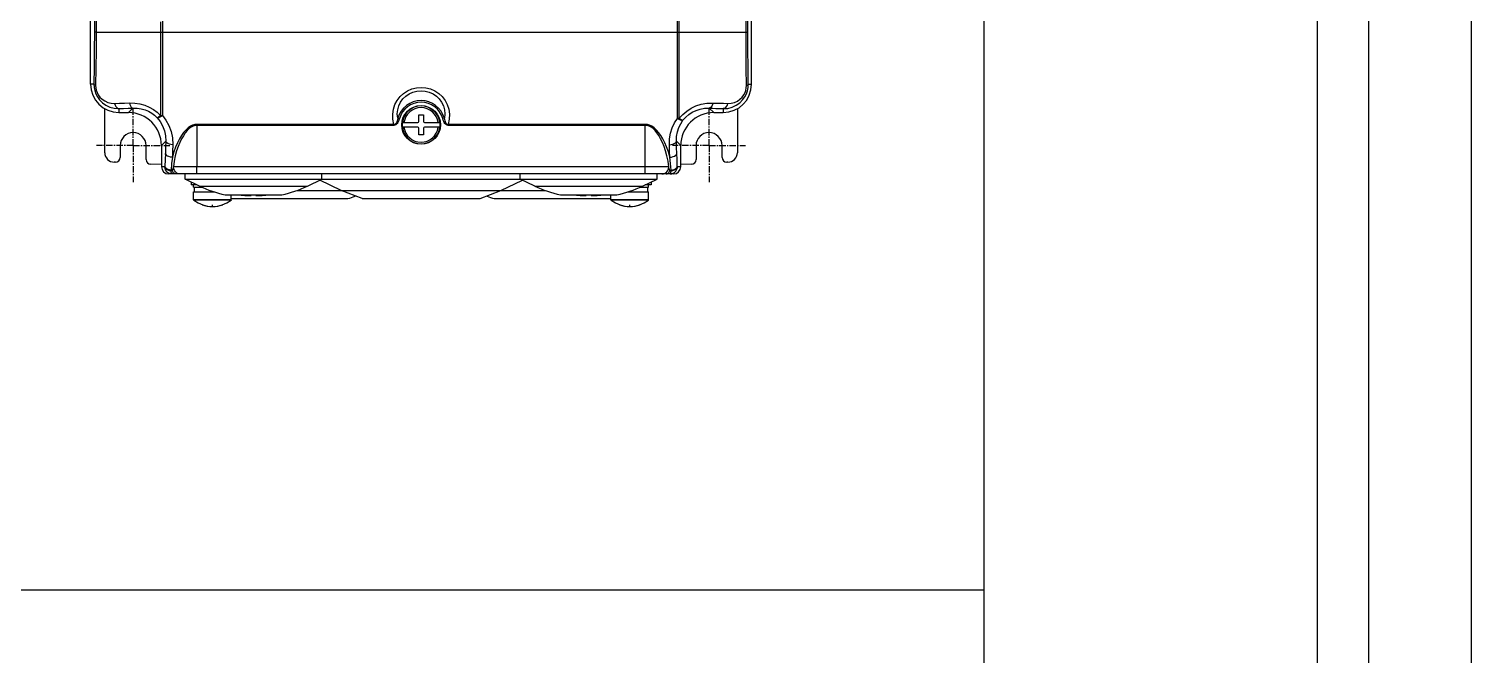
# Model space of a CAD drawing. Header units: inches. Extents: x 187 to 137830, y 99 to 66837.
# Drawn here: x 3117.6 to 3398.7, y 27477.2 to 27599.2 of the extents above; entities that cross this region are included whole.
import ezdxf

# ---------------------------------------------------------------- set-up
doc = ezdxf.new("R2010")
doc.units = ezdxf.units.IN
doc.header["$MEASUREMENT"] = 0
doc.linetypes.add('CENTER', pattern=[2, 1.25, -0.25, 0.25, -0.25])
doc.layers.add('ALL_CURVE', color=7, linetype='Continuous')
doc.layers.add('DEFAULT_1', color=7, linetype='CENTER')
doc.layers.add('NETCHINH', color=7, linetype='Continuous', lineweight=30)

msp = doc.modelspace()

# ---------------------------------------------------------------- linework, layer by layer
at = {"color": 7, "linetype": 'Continuous'}
for p, q in [((3129.62, 27588.45), (3129.62, 27792.72)), ((3258.42, 27588.45), (3258.42, 27792.72)), ((3143.6, 27682.32), (3143.6, 27582.37)), ((3257.35, 27598.57), (3257.35, 27682.23)), ((3257.7, 27598.57), (3257.7, 27682.22)), ((3130.35, 27609.13), (3130.35, 27598.57)), ((3130.69, 27609.16), (3130.69, 27598.57)), ((3143.24, 27600.63), (3143.24, 27582.38)), ((3243.99, 27581.8), (3243.99, 27602.7)), ((3244.34, 27598.57), (3244.34, 27602.52)), ((3130.69, 27598.57), (3130.35, 27598.57)), ((3130.69, 27598.57), (3132.79, 27598.57)), ((3244.34, 27581.82), (3244.34, 27598.57)), ((3257.35, 27598.57), (3257.7, 27598.57)), ((3130.27, 27588.45), (3129.62, 27588.45)), ((3257.78, 27588.45), (3258.42, 27588.45)), ((3132.38, 27575.11), (3132.38, 27583.67)), ((3135.14, 27583.7), (3135.14, 27582.93)), ((3136.99, 27582.93), (3137.86, 27583.8)), ((3251.05, 27582.93), (3250.19, 27583.79)), ((3252.9, 27583.69), (3252.9, 27582.93)), ((3255.66, 27583.67), (3255.66, 27575.11)), ((3135.14, 27582.93), (3136.98, 27582.93)), ((3150.32, 27580.62), (3150.32, 27580.44)), ((3188.74, 27580.62), (3150.32, 27580.62)), ((3150.32, 27580.44), (3150.32, 27572.35)), ((3188.74, 27580.44), (3150.32, 27580.44)), ((3188.74, 27580.62), (3188.74, 27580.44)), ((3189.47, 27581.85), (3189.79, 27581.76)), ((3190.25, 27580.53), (3190.25, 27580.53)), ((3190.35, 27580.99), (3193.38, 27580.99)), ((3193.56, 27581.18), (3193.56, 27582.47)), ((3193.56, 27582.47), (3194.48, 27582.47)), ((3194.48, 27582.47), (3194.48, 27581.18)), ((3194.67, 27580.99), (3197.7, 27580.99)), ((3197.8, 27580.53), (3197.8, 27580.53)), ((3198.57, 27581.85), (3198.26, 27581.76)), ((3199.3, 27580.62), (3199.3, 27580.44)), ((3237.72, 27580.62), (3199.3, 27580.62)), ((3237.72, 27580.44), (3199.3, 27580.44)), ((3237.72, 27580.62), (3237.72, 27580.44)), ((3237.72, 27572.35), (3237.72, 27580.44)), ((3251.06, 27582.93), (3252.9, 27582.93)), ((3193.38, 27580.07), (3190.35, 27580.07)), ((3193.56, 27578.6), (3193.56, 27579.89)), ((3194.48, 27578.6), (3193.56, 27578.6)), ((3194.48, 27579.89), (3194.48, 27578.6)), ((3197.7, 27580.07), (3194.67, 27580.07)), ((3135.37, 27576.49), (3135.37, 27574.19)), ((3140.43, 27573.78), (3140.43, 27576.49)), ((3143.42, 27576.5), (3144.25, 27577.33)), ((3143.42, 27576.49), (3143.42, 27572.35)), ((3244.62, 27576.5), (3243.79, 27577.33)), ((3244.62, 27572.35), (3244.62, 27576.49)), ((3247.61, 27576.49), (3247.61, 27573.78)), ((3252.67, 27574.19), (3252.67, 27576.49)), ((3134.45, 27573.27), (3134.22, 27573.27)), ((3143.42, 27572.84), (3141.34, 27572.86)), ((3144.09, 27572.35), (3143.42, 27572.35)), ((3144.1, 27572.51), (3144.09, 27572.35)), ((3242.29, 27572.35), (3145.76, 27572.35)), ((3150.32, 27570.97), (3150.32, 27572.35)), ((3237.72, 27570.97), (3237.72, 27572.35)), ((3243.96, 27572.35), (3243.95, 27572.51)), ((3244.62, 27572.35), (3243.96, 27572.35)), ((3246.7, 27572.86), (3244.62, 27572.84)), ((3253.82, 27573.27), (3253.59, 27573.27)), ((3147.1, 27570.97), (3144.8, 27570.97)), ((3145.32, 27571.71), (3145.31, 27571.54)), ((3243.24, 27570.97), (3147.13, 27570.97)), ((3148.02, 27569.93), (3148.02, 27570.97)), ((3150.86, 27568.6), (3148.02, 27569.93)), ((3148.02, 27569.93), (3174.7, 27569.93)), ((3149.22, 27569.37), (3149.22, 27568.85)), ((3171.86, 27568.6), (3174.7, 27569.93)), ((3178.47, 27567.77), (3174.27, 27569.73)), ((3174.7, 27569.93), (3174.7, 27570.97)), ((3174.7, 27569.95), (3213.34, 27569.95)), ((3209.57, 27567.77), (3213.77, 27569.73)), ((3213.34, 27569.93), (3213.34, 27570.97)), ((3216.18, 27568.6), (3213.34, 27569.93)), ((3213.34, 27569.93), (3240.02, 27569.93)), ((3237.18, 27568.6), (3240.02, 27569.93)), ((3238.83, 27569.37), (3238.83, 27568.85)), ((3240.02, 27569.93), (3240.02, 27570.97)), ((3242.73, 27571.54), (3242.73, 27571.71)), ((3149.68, 27568.39), (3149.68, 27568.85)), ((3149.68, 27568.39), (3151.39, 27568.39)), ((3149.68, 27565.93), (3149.68, 27567.47)), ((3149.68, 27567.47), (3153.82, 27567.47)), ((3149.86, 27567.47), (3149.86, 27568.39)), ((3150.86, 27568.6), (3171.86, 27568.6)), ((3155.84, 27566.9), (3166.88, 27566.9)), ((3157.04, 27565.93), (3157.04, 27566.9)), ((3160.06, 27566.77), (3160.9, 27566.77)), ((3160.9, 27566.77), (3160.9, 27566.9)), ((3161.82, 27566.9), (3161.82, 27566.77)), ((3161.82, 27566.77), (3162.66, 27566.77)), ((3169.79, 27567.77), (3218.25, 27567.77)), ((3182.52, 27566.16), (3178.47, 27567.77)), ((3205.52, 27566.16), (3209.57, 27567.77)), ((3216.18, 27568.6), (3237.18, 27568.6)), ((3221.16, 27566.9), (3232.2, 27566.9)), ((3225.38, 27566.77), (3226.22, 27566.77)), ((3226.22, 27566.77), (3226.22, 27566.9)), ((3227.14, 27566.9), (3227.14, 27566.77)), ((3227.14, 27566.77), (3227.98, 27566.77)), ((3231.01, 27565.93), (3231.01, 27566.9)), ((3234.22, 27567.47), (3238.37, 27567.47)), ((3236.66, 27568.39), (3238.37, 27568.39)), ((3238.18, 27567.47), (3238.18, 27568.39)), ((3238.37, 27568.39), (3238.37, 27568.85)), ((3238.37, 27565.93), (3238.37, 27567.47)), ((3157.04, 27565.93), (3149.68, 27565.93)), ((3157, 27565.86), (3149.71, 27565.86)), ((3157.04, 27566.16), (3179.76, 27566.16)), ((3182.52, 27566.16), (3205.52, 27566.16)), ((3208.28, 27566.16), (3231.01, 27566.16)), ((3238.37, 27565.93), (3231.01, 27565.93)), ((3238.33, 27565.86), (3231.04, 27565.86))]:
    msp.add_line(p, q, dxfattribs=at)
at = {"color": 3, "linetype": 'Continuous'}
for p, q in [((3147.13, 27570.97), (3147.1, 27570.97)), ((3150.33, 27568.85), (3149.22, 27568.85)), ((3238.83, 27568.85), (3237.71, 27568.85))]:
    msp.add_line(p, q, dxfattribs=at)
at = {"color": 7, "linetype": 'Continuous'}
for points in [[(3130.35, 27598.57), (3130.34, 27595.16), (3130.31, 27591.77), (3130.27, 27588.45)], [(3130.69, 27598.57), (3130.68, 27595.07), (3130.65, 27591.6), (3130.6, 27588.2)], [(3132.79, 27598.57), (3255.14, 27598.57), (3257.35, 27598.57)], [(3257.43, 27588.19), (3257.38, 27591.6), (3257.35, 27595.07), (3257.35, 27598.57)], [(3257.78, 27588.45), (3257.74, 27591.77), (3257.71, 27595.16), (3257.7, 27598.57)], [(3130.27, 27588.45), (3130.3, 27587.81), (3130.42, 27587.2), (3130.63, 27586.6), (3130.93, 27586), (3131.34, 27585.41), (3131.9, 27584.84), (3132.58, 27584.36), (3133.36, 27583.98), (3134.23, 27583.76), (3135.14, 27583.7)], [(3130.6, 27588.2), (3130.43, 27588.28), (3130.32, 27588.36), (3130.27, 27588.45)], [(3130.6, 27588.2), (3130.63, 27587.74), (3130.72, 27587.28), (3130.87, 27586.84), (3131.1, 27586.4), (3131.42, 27585.96), (3131.84, 27585.55), (3132.36, 27585.19), (3132.96, 27584.91), (3133.62, 27584.75), (3134.3, 27584.71)], [(3188.74, 27580.62), (3188.54, 27581.63), (3188.5, 27582.62), (3188.64, 27583.58), (3188.93, 27584.48), (3189.36, 27585.3), (3189.92, 27586.03), (3190.59, 27586.65), (3191.35, 27587.15), (3192.2, 27587.53), (3193.1, 27587.76), (3194.02, 27587.83), (3194.95, 27587.75), (3195.85, 27587.53), (3196.69, 27587.15), (3197.46, 27586.65), (3198.13, 27586.03), (3198.69, 27585.3), (3199.12, 27584.47), (3199.4, 27583.58)], [(3189.47, 27581.85), (3189.39, 27582.68), (3189.46, 27583.49), (3189.67, 27584.26), (3190.01, 27584.96), (3190.47, 27585.6), (3191.04, 27586.14), (3191.7, 27586.58), (3192.43, 27586.91), (3193.21, 27587.11), (3194.02, 27587.18), (3194.83, 27587.11), (3195.62, 27586.91), (3196.35, 27586.58), (3197, 27586.14), (3197.57, 27585.6), (3198.03, 27584.96), (3198.38, 27584.26), (3198.59, 27583.49)], [(3252.9, 27583.69), (3253.81, 27583.75), (3254.67, 27583.97), (3255.45, 27584.34), (3256.13, 27584.82), (3256.68, 27585.38), (3257.11, 27585.97), (3257.41, 27586.57), (3257.62, 27587.18), (3257.74, 27587.8), (3257.78, 27588.45)], [(3253.74, 27584.7), (3254.42, 27584.74), (3255.07, 27584.9), (3255.66, 27585.17), (3256.17, 27585.52), (3256.6, 27585.93), (3256.92, 27586.37), (3257.15, 27586.81), (3257.31, 27587.26), (3257.4, 27587.72), (3257.43, 27588.19)], [(3257.43, 27588.19), (3257.61, 27588.27), (3257.73, 27588.36), (3257.78, 27588.45)], [(3134.3, 27584.71), (3135.23, 27584.74), (3136.19, 27584.77), (3137.18, 27584.8)], [(3134.3, 27584.71), (3134.39, 27584.39), (3134.53, 27584.11), (3134.71, 27583.9), (3134.92, 27583.75), (3135.14, 27583.7)], [(3135.14, 27583.7), (3136.02, 27583.73), (3136.93, 27583.77), (3137.86, 27583.8)], [(3137.18, 27584.8), (3137.25, 27584.48), (3137.37, 27584.21), (3137.52, 27584), (3137.69, 27583.86), (3137.86, 27583.8)], [(3137.18, 27584.8), (3138.24, 27584.76), (3139.24, 27584.6), (3140.18, 27584.34), (3141.04, 27583.98), (3141.84, 27583.53), (3142.58, 27582.99), (3143.24, 27582.38)], [(3137.86, 27583.8), (3138.7, 27583.78), (3139.48, 27583.66), (3140.22, 27583.45), (3140.89, 27583.17), (3141.52, 27582.81), (3142.09, 27582.39), (3142.61, 27581.9)], [(3198.59, 27583.49), (3198.66, 27582.68), (3198.57, 27581.85)], [(3199.4, 27583.58), (3199.54, 27582.62), (3199.51, 27581.63), (3199.3, 27580.62)], [(3244.34, 27581.82), (3245.02, 27582.57), (3245.79, 27583.22), (3246.64, 27583.77), (3247.57, 27584.21), (3248.6, 27584.54), (3249.7, 27584.74), (3250.88, 27584.79)], [(3245.06, 27581.45), (3245.6, 27582.05), (3246.2, 27582.57), (3246.87, 27583.01), (3247.6, 27583.35), (3248.4, 27583.61), (3249.27, 27583.76), (3250.19, 27583.79)], [(3250.88, 27584.79), (3250.8, 27584.47), (3250.68, 27584.2), (3250.54, 27583.99), (3250.37, 27583.85), (3250.19, 27583.79)], [(3250.19, 27583.79), (3250.8, 27583.77), (3251.46, 27583.75), (3252.16, 27583.72), (3252.9, 27583.69)], [(3250.88, 27584.79), (3251.52, 27584.77), (3252.22, 27584.75), (3252.96, 27584.73), (3253.74, 27584.7)], [(3253.74, 27584.7), (3253.64, 27584.38), (3253.5, 27584.1), (3253.33, 27583.89), (3253.12, 27583.75), (3252.9, 27583.69)], [(3143.24, 27582.38), (3143.01, 27582.18), (3142.82, 27582.03), (3142.68, 27581.93), (3142.61, 27581.9)], [(3143.6, 27582.37), (3143.34, 27582.17), (3143.1, 27582.02), (3142.89, 27581.92), (3142.72, 27581.88), (3142.61, 27581.9)], [(3142.61, 27581.9), (3143.18, 27581.17), (3143.65, 27580.33), (3144, 27579.4), (3144.21, 27578.39), (3144.25, 27577.33)], [(3143.24, 27582.38), (3143.42, 27582.37), (3143.6, 27582.37)], [(3143.6, 27582.37), (3144.3, 27581.45), (3144.88, 27580.4), (3145.31, 27579.24), (3145.57, 27578), (3145.63, 27576.67)], [(3150.32, 27580.62), (3149.91, 27580.59), (3149.49, 27580.46), (3149.05, 27580.25), (3148.6, 27579.93), (3148.16, 27579.53), (3147.73, 27579.04), (3147.31, 27578.46), (3146.91, 27577.8), (3146.53, 27577.06), (3146.17, 27576.21), (3145.84, 27575.27), (3145.56, 27574.23)], [(3150.32, 27580.44), (3149.97, 27580.41), (3149.59, 27580.29), (3149.21, 27580.09), (3148.82, 27579.8), (3148.43, 27579.42), (3148.05, 27578.96), (3147.69, 27578.42), (3147.33, 27577.81), (3146.99, 27577.11), (3146.67, 27576.33), (3146.37, 27575.45), (3146.1, 27574.48), (3145.89, 27573.44), (3145.76, 27572.35)], [(3189.47, 27581.85), (3189.42, 27581.57), (3189.36, 27581.33), (3189.29, 27581.11), (3189.21, 27580.93), (3189.11, 27580.78), (3189, 27580.69), (3188.88, 27580.63), (3188.74, 27580.62)], [(3189.79, 27581.76), (3189.7, 27581.48), (3189.61, 27581.23), (3189.5, 27581), (3189.38, 27580.8), (3189.24, 27580.64), (3189.09, 27580.53), (3188.92, 27580.47), (3188.74, 27580.44)], [(3199.3, 27580.44), (3199.12, 27580.47), (3198.96, 27580.53), (3198.81, 27580.64), (3198.67, 27580.8), (3198.55, 27580.99), (3198.44, 27581.22), (3198.35, 27581.48), (3198.26, 27581.76)], [(3199.3, 27580.62), (3199.17, 27580.63), (3199.04, 27580.69), (3198.93, 27580.78), (3198.84, 27580.92), (3198.75, 27581.1), (3198.69, 27581.32), (3198.63, 27581.57), (3198.57, 27581.85)], [(3242.49, 27574.23), (3242.21, 27575.27), (3241.88, 27576.22), (3241.51, 27577.06), (3241.13, 27577.81), (3240.73, 27578.47), (3240.31, 27579.04), (3239.88, 27579.53), (3239.44, 27579.93), (3239, 27580.25), (3238.56, 27580.46), (3238.13, 27580.59), (3237.72, 27580.62)], [(3242.29, 27572.35), (3242.15, 27573.44), (3241.94, 27574.49), (3241.68, 27575.46), (3241.37, 27576.34), (3241.05, 27577.12), (3240.71, 27577.81), (3240.35, 27578.43), (3239.99, 27578.97), (3239.61, 27579.43), (3239.22, 27579.8), (3238.84, 27580.09), (3238.45, 27580.29), (3238.08, 27580.41), (3237.72, 27580.44)], [(3242.41, 27576.67), (3242.46, 27577.83), (3242.65, 27578.94), (3242.98, 27579.98), (3243.43, 27580.94), (3243.99, 27581.8)], [(3243.79, 27577.33), (3243.82, 27578.26), (3243.98, 27579.15), (3244.25, 27579.99), (3244.61, 27580.76), (3245.06, 27581.45)], [(3243.99, 27581.8), (3244.16, 27581.81), (3244.34, 27581.82)], [(3243.99, 27581.8), (3244.27, 27581.63), (3244.54, 27581.51), (3244.77, 27581.43), (3244.95, 27581.41), (3245.06, 27581.45)], [(3244.34, 27581.82), (3244.6, 27581.65), (3244.82, 27581.53), (3244.98, 27581.46), (3245.06, 27581.45)], [(3144.18, 27574.96), (3144.14, 27573.75), (3144.1, 27572.51)], [(3144.25, 27577.33), (3144.22, 27576.13), (3144.18, 27574.96)], [(3145.56, 27574.23), (3145.21, 27574.27), (3144.89, 27574.34), (3144.61, 27574.46), (3144.39, 27574.61), (3144.24, 27574.78), (3144.18, 27574.96)], [(3145.63, 27576.67), (3145.28, 27576.7), (3144.96, 27576.77), (3144.68, 27576.87), (3144.46, 27577.01), (3144.31, 27577.16), (3144.25, 27577.33)], [(3145.63, 27576.67), (3145.6, 27575.44), (3145.56, 27574.23)], [(3242.41, 27576.67), (3242.76, 27576.7), (3243.09, 27576.77), (3243.37, 27576.87), (3243.59, 27577.01), (3243.73, 27577.16), (3243.79, 27577.33)], [(3242.49, 27574.23), (3242.45, 27575.44), (3242.41, 27576.67)], [(3242.49, 27574.23), (3242.83, 27574.27), (3243.16, 27574.34), (3243.44, 27574.46), (3243.66, 27574.61), (3243.8, 27574.78), (3243.86, 27574.96)], [(3243.86, 27574.96), (3243.83, 27576.13), (3243.79, 27577.33)], [(3243.95, 27572.51), (3243.9, 27573.76), (3243.86, 27574.96)], [(3145.31, 27571.54), (3145, 27571.59), (3144.71, 27571.69), (3144.46, 27571.82), (3144.27, 27571.98), (3144.14, 27572.16), (3144.09, 27572.35)], [(3145.47, 27570.97), (3145.16, 27571), (3144.87, 27571.1), (3144.61, 27571.27), (3144.39, 27571.49), (3144.23, 27571.75), (3144.12, 27572.04), (3144.09, 27572.35)], [(3145.32, 27571.71), (3145, 27571.76), (3144.71, 27571.85), (3144.46, 27571.98), (3144.27, 27572.14), (3144.15, 27572.32), (3144.1, 27572.51)], [(3145.56, 27574.23), (3145.39, 27573), (3145.32, 27571.71)], [(3145.76, 27572.35), (3145.71, 27572.13), (3145.65, 27571.94), (3145.59, 27571.79), (3145.51, 27571.67)], [(3147.13, 27570.97), (3146.77, 27571.01), (3146.44, 27571.15), (3146.16, 27571.37), (3145.94, 27571.66), (3145.81, 27571.99), (3145.76, 27572.35)], [(3240.92, 27570.97), (3241.27, 27571.01), (3241.6, 27571.15), (3241.89, 27571.37), (3242.1, 27571.66), (3242.24, 27571.99), (3242.29, 27572.35)], [(3242.53, 27571.67), (3242.46, 27571.79), (3242.39, 27571.95), (3242.33, 27572.14), (3242.29, 27572.35)], [(3242.73, 27571.71), (3242.66, 27573.01), (3242.49, 27574.23)], [(3242.73, 27571.71), (3243.05, 27571.76), (3243.33, 27571.85), (3243.58, 27571.98), (3243.77, 27572.14), (3243.9, 27572.32), (3243.95, 27572.51)], [(3243.96, 27572.35), (3243.9, 27572.16), (3243.78, 27571.98), (3243.59, 27571.82), (3243.34, 27571.69), (3243.05, 27571.59), (3242.73, 27571.54)], [(3243.18, 27571.1), (3243.44, 27571.27), (3243.66, 27571.49), (3243.82, 27571.75), (3243.92, 27572.04), (3243.96, 27572.35)], [(3145.51, 27571.67), (3145.44, 27571.6), (3145.38, 27571.56), (3145.31, 27571.54)], [(3145.47, 27570.97), (3145.42, 27571), (3145.38, 27571.12), (3145.34, 27571.3), (3145.31, 27571.54)], [(3145.32, 27571.71), (3145.42, 27571.69), (3145.51, 27571.67)], [(3146.26, 27570.97), (3146.03, 27571.01), (3145.82, 27571.15), (3145.65, 27571.38), (3145.51, 27571.67)], [(3241.79, 27570.97), (3242.01, 27571.01), (3242.22, 27571.15), (3242.4, 27571.38), (3242.53, 27571.67)], [(3242.73, 27571.71), (3242.63, 27571.69), (3242.53, 27571.67)], [(3242.73, 27571.54), (3242.67, 27571.56), (3242.6, 27571.6), (3242.53, 27571.67)], [(3242.58, 27570.97), (3242.62, 27571), (3242.66, 27571.12), (3242.7, 27571.3), (3242.73, 27571.54)], [(3242.58, 27570.97), (3242.88, 27571), (3243.18, 27571.1)]]:
    msp.add_lwpolyline(points, dxfattribs=at)
for radius in [3.78, 3.77]:
    msp.add_circle((3194.02, 27580.53), radius, dxfattribs=at)
for centre, radius, start, end in [((3135.14, 27588.45), 5.52, 180, 270), ((3252.9, 27588.45), 5.52, 270, 0), ((3194.02, 27580.53), 4.73, 16.1341, 163.866), ((3194.02, 27580.53), 4.41, 16.1338, 163.8662), ((3194.02, 27580.53), 3.68, 7.1749, 172.8251), ((3194.02, 27580.53), 3.37, 7.8464, 172.1536), ((3136.98, 27576.49), 6.44, 0, 90), ((3194.02, 27580.53), 3.71, 172.8686, 187.1314), ((3193.38, 27581.18), 0.184, 270, 0), ((3194.67, 27581.18), 0.184, 180, 270), ((3194.02, 27580.53), 3.71, 352.8686, 7.1314), ((3251.06, 27576.49), 6.44, 90, 180), ((3137.9, 27576.49), 2.53, 0, 180), ((3194.02, 27580.53), 3.68, 187.1749, 352.8251), ((3194.02, 27580.53), 3.37, 187.8464, 352.1536), ((3193.38, 27579.89), 0.184, 0, 90), ((3194.67, 27579.89), 0.184, 90, 180), ((3250.14, 27576.49), 2.53, 0, 180), ((3134.22, 27575.11), 1.84, 180, 270), ((3253.82, 27575.11), 1.84, 270, 0), ((3134.45, 27574.19), 0.92, 270, 0), ((3141.35, 27573.78), 0.92, 180.0889, 269.5008), ((3144.8, 27572.35), 1.38, 180, 270), ((3243.24, 27572.35), 1.38, 270, 0), ((3246.69, 27573.78), 0.92, 270.5, 0.0027), ((3253.59, 27574.19), 0.92, 180, 270), ((3161.36, 27591.11), 24.84, 245, 257.1604), ((3161.36, 27591.11), 24.38, 263.5215, 266.9403), ((3161.36, 27591.11), 24.38, 273.0597, 276.4847), ((3161.36, 27591.11), 24.84, 282.8396, 295), ((3168.26, 27601.12), 36.8, 288.21, 290.5223), ((3219.78, 27601.12), 36.8, 249.4777, 251.79), ((3226.68, 27591.11), 24.84, 245, 257.1604), ((3226.68, 27591.11), 24.38, 263.5215, 266.9403), ((3226.68, 27591.11), 24.38, 273.0597, 276.4847), ((3226.68, 27591.11), 24.84, 282.8396, 295), ((3149.77, 27565.93), 0.092, 180, 232.4557), ((3153.36, 27570.6), 5.98, 232.4557, 307.5443), ((3156.95, 27565.93), 0.092, 307.5443, 0), ((3231.1, 27565.93), 0.092, 180, 232.4557), ((3234.69, 27570.6), 5.98, 232.4557, 307.5443), ((3238.27, 27565.93), 0.092, 307.5443, 0)]:
    msp.add_arc(centre, radius, start, end, dxfattribs=at)
at = {"layer": 'ALL_CURVE', "color": 40, "linetype": 'Continuous'}
for p, q in [((3153.36, 27564.62), (3153.36, 27564.97)), ((3234.69, 27564.62), (3234.69, 27564.97))]:
    msp.add_line(p, q, dxfattribs=at)
for centre in [(3153.36, 27570.6), (3234.69, 27570.6)]:
    msp.add_arc(centre, 5.98, 250.2168, 289.7832, dxfattribs=at)
at = {"layer": 'DEFAULT_1', "color": 7, "linetype": 'CENTER'}
for p, q in [((3137.9, 27576.49), (3137.9, 27583.62)), ((3250.14, 27576.49), (3250.14, 27583.62)), ((3137.9, 27576.49), (3130.77, 27576.49)), ((3137.9, 27576.49), (3137.9, 27569.36)), ((3137.9, 27576.49), (3145.03, 27576.49)), ((3250.14, 27576.49), (3243.01, 27576.49)), ((3250.14, 27576.49), (3257.27, 27576.49)), ((3250.14, 27576.49), (3250.14, 27569.36))]:
    msp.add_line(p, q, dxfattribs=at)
at = {"layer": 'NETCHINH', "color": 5}
msp.add_line((2822.08, 27489.94), (3303.67, 27489.94), dxfattribs=at)
at = {"layer": 'NETCHINH', "color": 8}
for points in [[(2718.35, 28149.7), (3398.67, 28149.7), (3398.67, 26823.86), (2718.35, 26823.86)], [(2740.35, 28130.27), (3378.67, 28130.27), (3378.67, 26843.86), (2740.35, 26843.86)]]:
    msp.add_lwpolyline(points, close=True, dxfattribs=at)
at = {"layer": 'NETCHINH', "color": 5}
for points in [[(2757.08, 28120.14), (3368.67, 28120.14), (3368.67, 26998.7), (2757.08, 26998.7)], [(2822.08, 28055.14), (3303.67, 28055.14), (3303.67, 27063.7), (2822.08, 27063.7)]]:
    msp.add_lwpolyline(points, close=True, dxfattribs=at)

doc.saveas('drawing.dxf')
